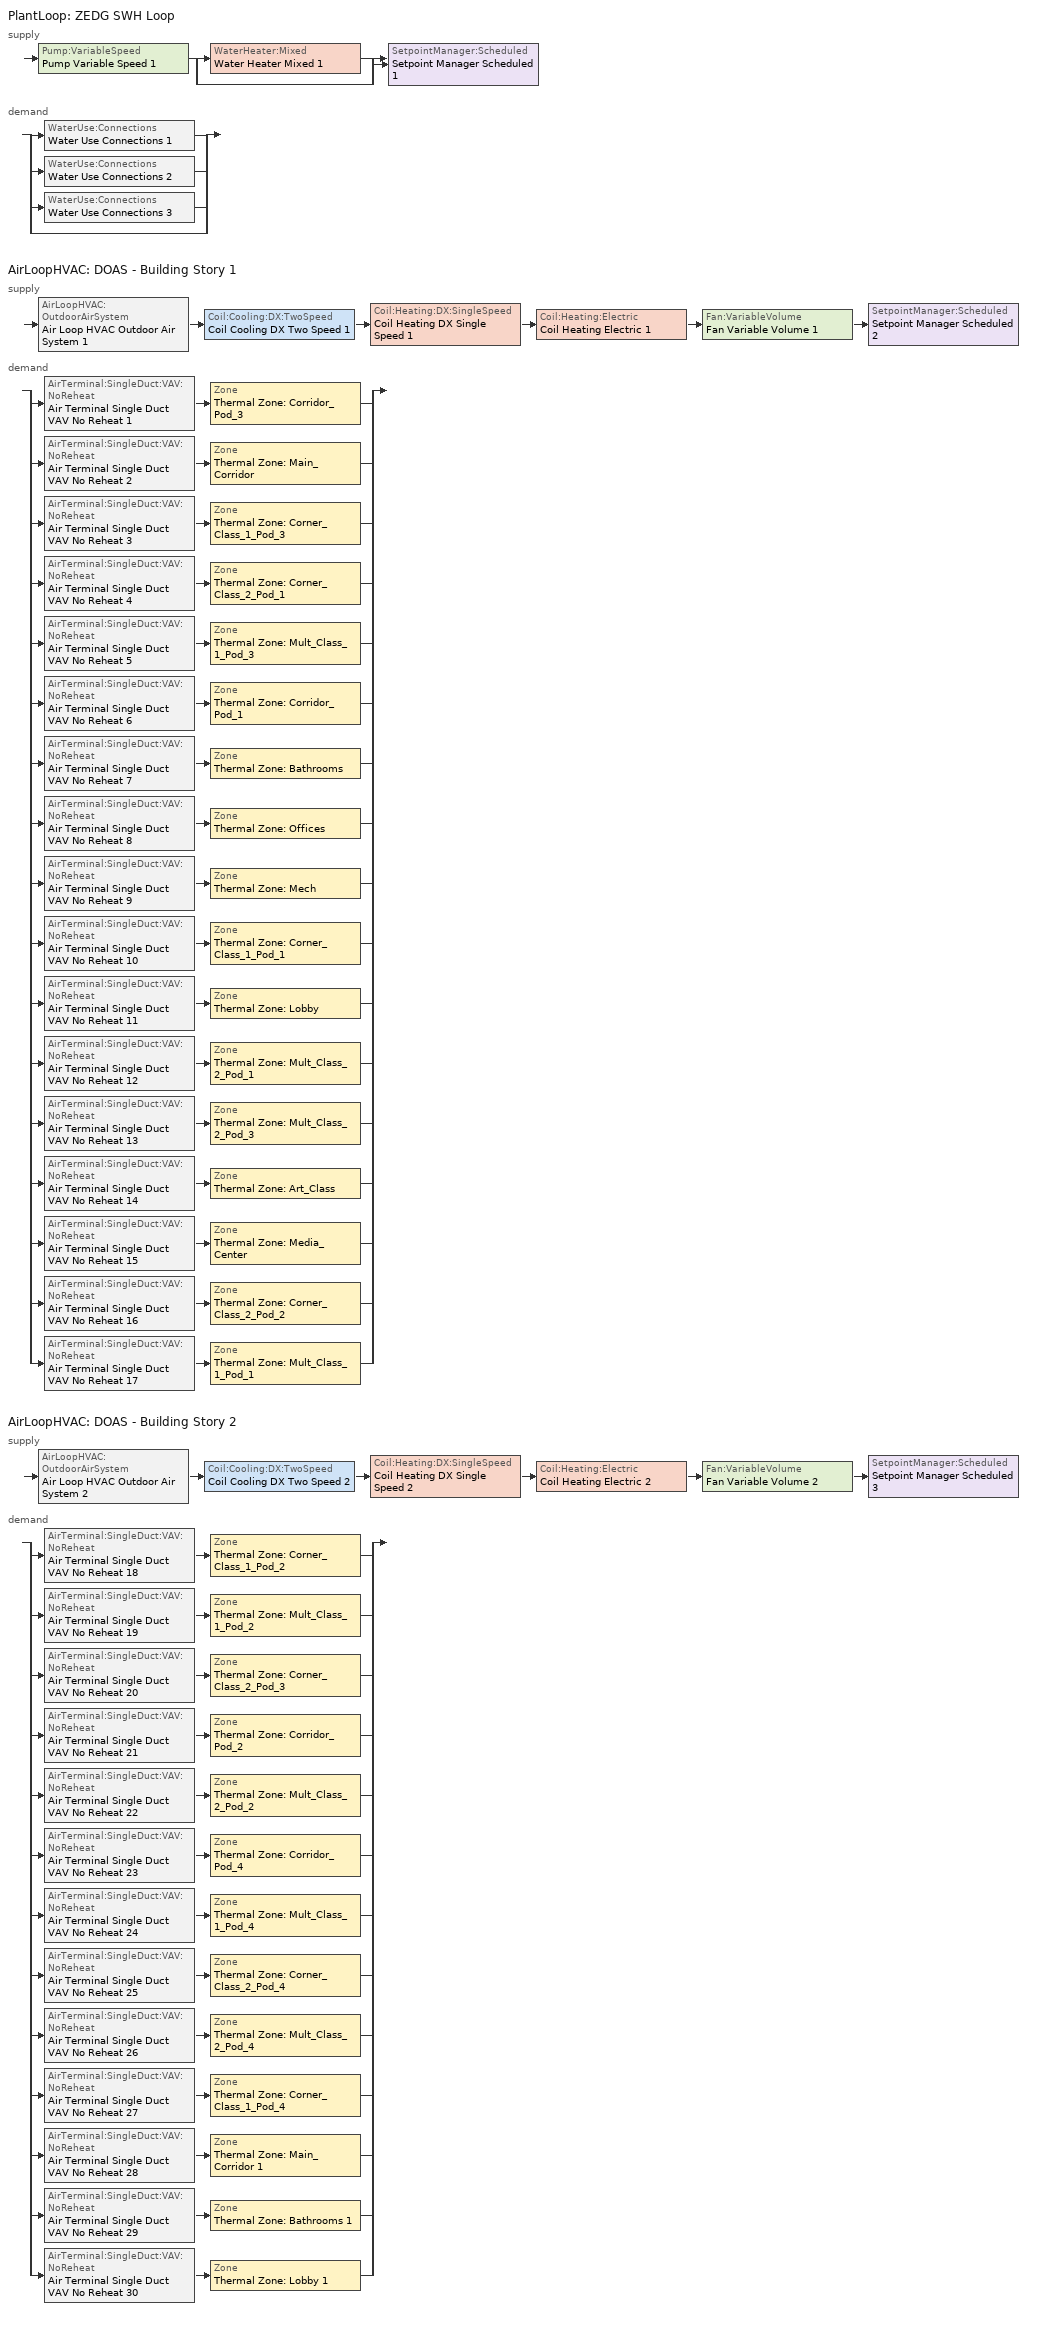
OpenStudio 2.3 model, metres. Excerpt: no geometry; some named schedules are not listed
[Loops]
PlantLoop 'ZEDG SWH Loop'
 supply: Pump:VariableSpeed 'Pump Variable Speed 1' > split
  | WaterHeater:Mixed 'Water Heater Mixed 1'
  | bypass
  join > SetpointManager:Scheduled 'Setpoint Manager Scheduled 1'
 demand: split
  | WaterUse:Connections 'Water Use Connections 1'
  | WaterUse:Connections 'Water Use Connections 2'
  | WaterUse:Connections 'Water Use Connections 3'
  | bypass
AirLoopHVAC 'DOAS - Building Story 1'
 supply: AirLoopHVAC:OutdoorAirSystem 'Air Loop HVAC Outdoor Air System 1' > Coil:Cooling:DX:TwoSpeed 'Coil Cooling DX Two Speed 1' > Coil:Heating:DX:SingleSpeed 'Coil Heating DX Single Speed 1' > Coil:Heating:Electric 'Coil Heating Electric 1' > Fan:VariableVolume 'Fan Variable Volume 1' > SetpointManager:Scheduled 'Setpoint Manager Scheduled 2'
 demand: split
  | AirTerminal:SingleDuct:VAV:NoReheat 'Air Terminal Single Duct VAV No Reheat 1' > Zone 'Thermal Zone: Corridor_Pod_3'
  | AirTerminal:SingleDuct:VAV:NoReheat 'Air Terminal Single Duct VAV No Reheat 2' > Zone 'Thermal Zone: Main_Corridor'
  | AirTerminal:SingleDuct:VAV:NoReheat 'Air Terminal Single Duct VAV No Reheat 3' > Zone 'Thermal Zone: Corner_Class_1_Pod_3'
  | AirTerminal:SingleDuct:VAV:NoReheat 'Air Terminal Single Duct VAV No Reheat 4' > Zone 'Thermal Zone: Corner_Class_2_Pod_1'
  | AirTerminal:SingleDuct:VAV:NoReheat 'Air Terminal Single Duct VAV No Reheat 5' > Zone 'Thermal Zone: Mult_Class_1_Pod_3'
  | AirTerminal:SingleDuct:VAV:NoReheat 'Air Terminal Single Duct VAV No Reheat 6' > Zone 'Thermal Zone: Corridor_Pod_1'
  | AirTerminal:SingleDuct:VAV:NoReheat 'Air Terminal Single Duct VAV No Reheat 7' > Zone 'Thermal Zone: Bathrooms'
  | AirTerminal:SingleDuct:VAV:NoReheat 'Air Terminal Single Duct VAV No Reheat 8' > Zone 'Thermal Zone: Offices'
  | AirTerminal:SingleDuct:VAV:NoReheat 'Air Terminal Single Duct VAV No Reheat 9' > Zone 'Thermal Zone: Mech'
  | AirTerminal:SingleDuct:VAV:NoReheat 'Air Terminal Single Duct VAV No Reheat 10' > Zone 'Thermal Zone: Corner_Class_1_Pod_1'
  | AirTerminal:SingleDuct:VAV:NoReheat 'Air Terminal Single Duct VAV No Reheat 11' > Zone 'Thermal Zone: Lobby'
  | AirTerminal:SingleDuct:VAV:NoReheat 'Air Terminal Single Duct VAV No Reheat 12' > Zone 'Thermal Zone: Mult_Class_2_Pod_1'
  | AirTerminal:SingleDuct:VAV:NoReheat 'Air Terminal Single Duct VAV No Reheat 13' > Zone 'Thermal Zone: Mult_Class_2_Pod_3'
  | AirTerminal:SingleDuct:VAV:NoReheat 'Air Terminal Single Duct VAV No Reheat 14' > Zone 'Thermal Zone: Art_Class'
  | AirTerminal:SingleDuct:VAV:NoReheat 'Air Terminal Single Duct VAV No Reheat 15' > Zone 'Thermal Zone: Media_Center'
  | AirTerminal:SingleDuct:VAV:NoReheat 'Air Terminal Single Duct VAV No Reheat 16' > Zone 'Thermal Zone: Corner_Class_2_Pod_2'
  | AirTerminal:SingleDuct:VAV:NoReheat 'Air Terminal Single Duct VAV No Reheat 17' > Zone 'Thermal Zone: Mult_Class_1_Pod_1'
AirLoopHVAC 'DOAS - Building Story 2'
 supply: AirLoopHVAC:OutdoorAirSystem 'Air Loop HVAC Outdoor Air System 2' > Coil:Cooling:DX:TwoSpeed 'Coil Cooling DX Two Speed 2' > Coil:Heating:DX:SingleSpeed 'Coil Heating DX Single Speed 2' > Coil:Heating:Electric 'Coil Heating Electric 2' > Fan:VariableVolume 'Fan Variable Volume 2' > SetpointManager:Scheduled 'Setpoint Manager Scheduled 3'
 demand: split
  | AirTerminal:SingleDuct:VAV:NoReheat 'Air Terminal Single Duct VAV No Reheat 18' > Zone 'Thermal Zone: Corner_Class_1_Pod_2'
  | AirTerminal:SingleDuct:VAV:NoReheat 'Air Terminal Single Duct VAV No Reheat 19' > Zone 'Thermal Zone: Mult_Class_1_Pod_2'
  | AirTerminal:SingleDuct:VAV:NoReheat 'Air Terminal Single Duct VAV No Reheat 20' > Zone 'Thermal Zone: Corner_Class_2_Pod_3'
  | AirTerminal:SingleDuct:VAV:NoReheat 'Air Terminal Single Duct VAV No Reheat 21' > Zone 'Thermal Zone: Corridor_Pod_2'
  | AirTerminal:SingleDuct:VAV:NoReheat 'Air Terminal Single Duct VAV No Reheat 22' > Zone 'Thermal Zone: Mult_Class_2_Pod_2'
  | AirTerminal:SingleDuct:VAV:NoReheat 'Air Terminal Single Duct VAV No Reheat 23' > Zone 'Thermal Zone: Corridor_Pod_4'
  | AirTerminal:SingleDuct:VAV:NoReheat 'Air Terminal Single Duct VAV No Reheat 24' > Zone 'Thermal Zone: Mult_Class_1_Pod_4'
  | AirTerminal:SingleDuct:VAV:NoReheat 'Air Terminal Single Duct VAV No Reheat 25' > Zone 'Thermal Zone: Corner_Class_2_Pod_4'
  | AirTerminal:SingleDuct:VAV:NoReheat 'Air Terminal Single Duct VAV No Reheat 26' > Zone 'Thermal Zone: Mult_Class_2_Pod_4'
  | AirTerminal:SingleDuct:VAV:NoReheat 'Air Terminal Single Duct VAV No Reheat 27' > Zone 'Thermal Zone: Corner_Class_1_Pod_4'
  | AirTerminal:SingleDuct:VAV:NoReheat 'Air Terminal Single Duct VAV No Reheat 28' > Zone 'Thermal Zone: Main_Corridor 1'
  | AirTerminal:SingleDuct:VAV:NoReheat 'Air Terminal Single Duct VAV No Reheat 29' > Zone 'Thermal Zone: Bathrooms 1'
  | AirTerminal:SingleDuct:VAV:NoReheat 'Air Terminal Single Duct VAV No Reheat 30' > Zone 'Thermal Zone: Lobby 1'
[Sizing:Zone] Zone Cooling Design Supply Air Temperature Input Method=SupplyAirTemperature; Zone Cooling Design Supply Air Temperature {C}=14; Zone Cooling Design Supply Air Temperature Difference {deltaC}=11.11; Zone Heating Design Supply Air Temperature Input Method=SupplyAirTemperature; Zone Heating Design Supply Air Temperature {C}=40; Zone Heating Design Supply Air Temperature Difference {deltaC}=11.11; Zone Cooling Design Supply Air Humidity Ratio {kg-H2O/kg-air}=0.0085; Zone Heating Design Supply Air Humidity Ratio {kg-H2O/kg-air}=0.008; Cooling Design Air Flow Method=DesignDay; Heating Design Air Flow Method=DesignDay; Account for Dedicated Outdoor Air System=No; Dedicated Outdoor Air System Control Strategy=NeutralSupplyAir; Dedicated Outdoor Air Low Setpoint Temperature for Design {C}=Autosize; Dedicated Outdoor Air High Setpoint Temperature for Design {C}=Autosize
Thermal Zone: Gym; Thermal Zone: Mult_Class_2_Pod_4; Thermal Zone: Bathrooms 1; Thermal Zone: Corridor_Pod_1; Thermal Zone: Corner_Class_2_Pod_2; Thermal Zone: Lobby; Thermal Zone: Mech; Thermal Zone: Corridor_Pod_2; Thermal Zone: Mult_Class_2_Pod_3; Thermal Zone: Offices; Thermal Zone: Corner_Class_1_Pod_4; Thermal Zone: Corner_Class_2_Pod_4; Thermal Zone: Corner_Class_1_Pod_3; Thermal Zone: Mult_Class_1_Pod_4; Thermal Zone: Mult_Class_1_Pod_2; Thermal Zone: Lobby 1; Thermal Zone: Art_Class; Thermal Zone: Corner_Class_2_Pod_3; Thermal Zone: Corridor_Pod_4; Thermal Zone: Main_Corridor 1; Thermal Zone: Kitchen; Thermal Zone: Corner_Class_1_Pod_1; Thermal Zone: Main_Corridor; Thermal Zone: Corner_Class_2_Pod_1; Thermal Zone: Media_Center; Thermal Zone: Bathrooms; Thermal Zone: Corridor_Pod_3; Thermal Zone: Mult_Class_1_Pod_3; Thermal Zone: Mult_Class_1_Pod_1; Thermal Zone: Mult_Class_2_Pod_1; Thermal Zone: Corner_Class_1_Pod_2; Thermal Zone: Cafeteria; Thermal Zone: Mult_Class_2_Pod_2
[Zone equipment]
Thermal Zone: Gym: VRF Terminal Unit 33
Thermal Zone: Mult_Class_2_Pod_4: Air Terminal Single Duct VAV No Reheat 26, VRF Terminal Unit 26
Thermal Zone: Bathrooms 1: Air Terminal Single Duct VAV No Reheat 29, VRF Terminal Unit 29
Thermal Zone: Corridor_Pod_1: Air Terminal Single Duct VAV No Reheat 6, VRF Terminal Unit 6
Thermal Zone: Corner_Class_2_Pod_2: Air Terminal Single Duct VAV No Reheat 16, VRF Terminal Unit 16
Thermal Zone: Lobby: Air Terminal Single Duct VAV No Reheat 11, VRF Terminal Unit 11
Thermal Zone: Mech: Air Terminal Single Duct VAV No Reheat 9, VRF Terminal Unit 9
Thermal Zone: Corridor_Pod_2: Air Terminal Single Duct VAV No Reheat 21, VRF Terminal Unit 21
Thermal Zone: Mult_Class_2_Pod_3: Air Terminal Single Duct VAV No Reheat 13, VRF Terminal Unit 13
Thermal Zone: Offices: Air Terminal Single Duct VAV No Reheat 8, VRF Terminal Unit 8
Thermal Zone: Corner_Class_1_Pod_4: Air Terminal Single Duct VAV No Reheat 27, VRF Terminal Unit 27
Thermal Zone: Corner_Class_2_Pod_4: Air Terminal Single Duct VAV No Reheat 25, VRF Terminal Unit 25
Thermal Zone: Corner_Class_1_Pod_3: Air Terminal Single Duct VAV No Reheat 3, VRF Terminal Unit 3
Thermal Zone: Mult_Class_1_Pod_4: Air Terminal Single Duct VAV No Reheat 24, VRF Terminal Unit 24
Thermal Zone: Mult_Class_1_Pod_2: Air Terminal Single Duct VAV No Reheat 19, VRF Terminal Unit 19
Thermal Zone: Lobby 1: Air Terminal Single Duct VAV No Reheat 30, VRF Terminal Unit 30
Thermal Zone: Art_Class: Air Terminal Single Duct VAV No Reheat 14, VRF Terminal Unit 14
Thermal Zone: Corner_Class_2_Pod_3: Air Terminal Single Duct VAV No Reheat 20, VRF Terminal Unit 20
Thermal Zone: Corridor_Pod_4: Air Terminal Single Duct VAV No Reheat 23, VRF Terminal Unit 23
Thermal Zone: Main_Corridor 1: Air Terminal Single Duct VAV No Reheat 28, VRF Terminal Unit 28
Thermal Zone: Kitchen: Fan Zone Exhaust 1, VRF Terminal Unit 31
Thermal Zone: Corner_Class_1_Pod_1: Air Terminal Single Duct VAV No Reheat 10, VRF Terminal Unit 10
Thermal Zone: Main_Corridor: Air Terminal Single Duct VAV No Reheat 2, VRF Terminal Unit 2
Thermal Zone: Corner_Class_2_Pod_1: Air Terminal Single Duct VAV No Reheat 4, VRF Terminal Unit 4
Thermal Zone: Media_Center: Air Terminal Single Duct VAV No Reheat 15, VRF Terminal Unit 15
Thermal Zone: Bathrooms: Air Terminal Single Duct VAV No Reheat 7, VRF Terminal Unit 7
Thermal Zone: Corridor_Pod_3: Air Terminal Single Duct VAV No Reheat 1, VRF Terminal Unit 1
Thermal Zone: Mult_Class_1_Pod_3: Air Terminal Single Duct VAV No Reheat 5, VRF Terminal Unit 5
Thermal Zone: Mult_Class_1_Pod_1: Air Terminal Single Duct VAV No Reheat 17, VRF Terminal Unit 17
Thermal Zone: Mult_Class_2_Pod_1: Air Terminal Single Duct VAV No Reheat 12, VRF Terminal Unit 12
Thermal Zone: Corner_Class_1_Pod_2: Air Terminal Single Duct VAV No Reheat 18, VRF Terminal Unit 18
Thermal Zone: Cafeteria: VRF Terminal Unit 32
Thermal Zone: Mult_Class_2_Pod_2: Air Terminal Single Duct VAV No Reheat 22, VRF Terminal Unit 22
[PlantLoop]
ZEDG SWH Loop: Glycol Concentration=0; Maximum Loop Temperature {C}=60; Minimum Loop Temperature {C}=10; Plant Loop Volume {m3}=Autocalculate; Load Distribution Scheme=Optimal
[Sizing:Plant]
ZEDG SWH Loop: Loop Type=Heating; Design Loop Exit Temperature {C}=60; Loop Design Temperature Difference {deltaC}=5; Sizing Option=NonCoincident; Zone Timesteps in Averaging Window=1; Coincident Sizing Factor Mode=None
[Pump:VariableSpeed]
Pump Variable Speed 1: Rated Pump Head {Pa}=1; Motor Efficiency=1; Coefficient 1 of the Part Load Performance Curve=0; Coefficient 2 of the Part Load Performance Curve=1; Coefficient 3 of the Part Load Performance Curve=0; Coefficient 4 of the Part Load Performance Curve=0; Pump Control Type=Intermittent
[WaterHeater:Mixed]
Water Heater Mixed 1: Tank Volume {m3}=1; Setpoint Temperature Schedule=ZEDG Water-Heater-Temp-Schedule; Deadband Temperature Difference {deltaC}=2; Maximum Temperature Limit {C}=82.22; Heater Control Type=Cycle; Heater Maximum Capacity {W}=845000; Heater Fuel Type=NaturalGas; Heater Thermal Efficiency=0.9; Off Cycle Parasitic Fuel Consumption Rate {W}=20; Off Cycle Parasitic Fuel Type=NaturalGas; Off Cycle Parasitic Heat Fraction to Tank=0.9; On Cycle Parasitic Fuel Type=NaturalGas; Ambient Temperature Indicator=Schedule; Ambient Temperature Schedule=ZEDG Water-Heater-Ambient-Temp-Schedule; Off Cycle Loss Coefficient to Ambient Temperature {W/K}=6; On Cycle Loss Coefficient to Ambient Temperature {W/K}=6; Use Side Effectiveness=1; Source Side Effectiveness=1; Use Side Design Flow Rate {m3/s}=autosize; Source Side Design Flow Rate {m3/s}=autosize; Indirect Water Heating Recovery Time {hr}=1.5
[SetpointManager:Scheduled] Control Variable=Temperature
Name | Schedule
Setpoint Manager Scheduled 1 | ZEDG SWH-Loop-Temp-Schedule
Setpoint Manager Scheduled 2; Setpoint Manager Scheduled 3 | DOAS Temperature Setpoint Schedule
[WaterUse:Equipment:Definition] Target Temperature Schedule=ZEDG SWH-Target-Temperature-Schedule; Sensible Fraction Schedule=ZEDG SWH-Sensible-Fraction-Schedule; Latent Fraction Schedule=ZEDG SWH-Latent-Fraction-Schedule
Name | Peak Flow Rate {m3/s}
ZEDG Kitchen Water Use | 0.00010515
ZEDG Restroom Water Use | 2.97222e-05
[WaterUse:Equipment] Flow Rate Fraction Schedule=ZEDG SWH-Flow-Fraction-Schedule
Name | Water Use Equipment Definition | Space
Water Use Equipment 1 | ZEDG Kitchen Water Use | Kitchen 1
Water Use Equipment 2 | ZEDG Restroom Water Use | Bathrooms 2
Water Use Equipment 3 | ZEDG Restroom Water Use | Bathrooms 1
[WaterUse:Connections] Hot Water Supply Temperature Schedule=ZEDG SWH-Hot-Supply-Temperature-Schedule
Name | Water Use Equipment Name 1
Water Use Connections 1 | Water Use Equipment 1
Water Use Connections 2 | Water Use Equipment 2
Water Use Connections 3 | Water Use Equipment 3
[Fan:ZoneExhaust]
Fan Zone Exhaust 1: Availability Schedule=ZEDG K-12 Kitchen Exhaust Schedule; Fan Efficiency=0.6; Pressure Rise {Pa}=125; Maximum Flow Rate {m3/s}=1.65165; Flow Fraction Schedule=ZEDG K-12 Kitchen Flow Fraction Schedule; System Availability Manager Coupling Mode=Decoupled
[ElectricLoadCenter:Inverter:Simple]
Electric Load Center Inverter Simple 1: Inverter Efficiency=0.98
[ElectricLoadCenter:Distribution]
Electric Load Center Distribution 1: Inverter=Electric Load Center Inverter Simple 1
[PhotovoltaicPerformance:Simple] Fraction of Surface Area with Active Solar Cells=0.75; Conversion Efficiency Input Mode=Fixed; Value for Cell Efficiency if Fixed=0.18
Photovoltaic Performance Simple 1; Photovoltaic Performance Simple 2; Photovoltaic Performance Simple 3; Photovoltaic Performance Simple 4; Photovoltaic Performance Simple 5; Photovoltaic Performance Simple 6; Photovoltaic Performance Simple 7; Photovoltaic Performance Simple 8; Photovoltaic Performance Simple 9; Photovoltaic Performance Simple 10; Photovoltaic Performance Simple 11; Photovoltaic Performance Simple 12; Photovoltaic Performance Simple 13; Photovoltaic Performance Simple 14; Photovoltaic Performance Simple 15; Photovoltaic Performance Simple 16; Photovoltaic Performance Simple 17; Photovoltaic Performance Simple 18; Photovoltaic Performance Simple 19; Photovoltaic Performance Simple 20; Photovoltaic Performance Simple 21
[Generator:Photovoltaic]
Name | Surface | Module Performance
Generator Photovoltaic 1 | PV - Lobby 1 - RoofCeiling:a | Photovoltaic Performance Simple 1
Generator Photovoltaic 2 | PV - Bathrooms 1 - RoofCeiling:a | Photovoltaic Performance Simple 2
Generator Photovoltaic 3 | PV - Main_Corridor 1 - RoofCeiling:a | Photovoltaic Performance Simple 3
Generator Photovoltaic 4 | PV - Corner_Class_1_Pod_4 - RoofCeiling:a | Photovoltaic Performance Simple 4
Generator Photovoltaic 5 | PV - Mult_Class_2_Pod_4 - RoofCeiling:a | Photovoltaic Performance Simple 5
Generator Photovoltaic 6 | PV - Corner_Class_2_Pod_4 - RoofCeiling:a | Photovoltaic Performance Simple 6
Generator Photovoltaic 7 | PV - Mult_Class_1_Pod_4 - RoofCeiling:a | Photovoltaic Performance Simple 7
Generator Photovoltaic 8 | PV - Mult_Class_2_Pod_2 - RoofCeiling:a | Photovoltaic Performance Simple 8
Generator Photovoltaic 9 | PV - Mult_Class_1_Pod_2 - RoofCeiling:a | Photovoltaic Performance Simple 9
Generator Photovoltaic 10 | PV - Cafeteria - RoofCeiling:a | Photovoltaic Performance Simple 10
Generator Photovoltaic 11 | PV - Corridor_Pod_4 - RoofCeiling:a | Photovoltaic Performance Simple 11
Generator Photovoltaic 12 | PV - Gym - RoofCeiling:a | Photovoltaic Performance Simple 12
Generator Photovoltaic 13 | PV - Corner_Class_2_Pod_3 - RoofCeiling:a | Photovoltaic Performance Simple 13
Generator Photovoltaic 14 | PV - Lobby - RoofCeiling:a | Photovoltaic Performance Simple 14
Generator Photovoltaic 15 | PV - Corridor_Pod_2 - RoofCeiling:a | Photovoltaic Performance Simple 15
Generator Photovoltaic 16 | PV - Mech - RoofCeiling:a | Photovoltaic Performance Simple 16
Generator Photovoltaic 17 | PV - Bathrooms - RoofCeiling:a | Photovoltaic Performance Simple 17
Generator Photovoltaic 18 | PV - Corner_Class_1_Pod_2 - RoofCeiling:a | Photovoltaic Performance Simple 18
Generator Photovoltaic 19 | PV - Offices - RoofCeiling:a | Photovoltaic Performance Simple 19
Generator Photovoltaic 20 | PV - Media_Center - RoofCeiling:a | Photovoltaic Performance Simple 20
Generator Photovoltaic 21 | PV - Kitchen - RoofCeiling:a | Photovoltaic Performance Simple 21
[AirLoopHVAC] Availability Schedule=New K-12 Ventilation Schedule; Design Supply Air Flow Rate {m3/s}=AutoSize
DOAS - Building Story 1; DOAS - Building Story 2
[Sizing:System] Type of Load to Size On=VentilationRequirement; Design Outdoor Air Flow Rate {m3/s}=Autosize; Minimum System Air Flow Ratio=0.3; Preheat Design Temperature {C}=7; Preheat Design Humidity Ratio {kg-H2O/kg-Air}=0.008; Precool Design Temperature {C}=12.8; Precool Design Humidity Ratio {kg-H2O/kg-Air}=0.008; Central Cooling Design Supply Air Temperature {C}=12.8; Central Heating Design Supply Air Temperature {C}=40; Sizing Option=NonCoincident; 100% Outdoor Air in Cooling=Yes; 100% Outdoor Air in Heating=Yes; Central Cooling Design Supply Air Humidity Ratio {kg-H2O/kg-Air}=0.0085; Central Heating Design Supply Air Humidity Ratio {kg-H2O/kg-Air}=0.008; Cooling Design Air Flow Method=DesignDay; Cooling Design Air Flow Rate {m3/s}=0; Heating Design Air Flow Method=DesignDay; Heating Design Air Flow Rate {m3/s}=0; System Outdoor Air Method=VentilationRateProcedure; Zone Maximum Outdoor Air Fraction=1; Cooling Supply Air Flow Rate Per Floor Area {m3/s-m2}=0.00996765; Cooling Fraction of Autosized Cooling Supply Air Flow Rate=1; Cooling Supply Air Flow Rate Per Unit Cooling Capacity {m3/s-W}=3.94755e-05; Heating Supply Air Flow Rate Per Floor Area {m3/s-m2}=0.00996765; Heating Fraction of Autosized Heating Supply Air Flow Rate=1; Heating Fraction of Autosized Cooling Supply Air Flow Rate=1; Heating Supply Air Flow Rate Per Unit Heating Capacity {m3/s-W}=3.15882e-05; Cooling Design Capacity Method=CoolingDesignCapacity; Cooling Design Capacity {W}=autosize; Cooling Design Capacity Per Floor Area {W/m2}=234.7; Fraction of Autosized Cooling Design Capacity=1; Heating Design Capacity Method=HeatingDesignCapacity; Heating Design Capacity {W}=autosize; Heating Design Capacity Per Floor Area {W/m2}=157; Fraction of Autosized Heating Design Capacity=1; Central Cooling Capacity Control Method=OnOff
DOAS - Building Story 1; DOAS - Building Story 2
[Fan:VariableVolume] Availability Schedule=Always On Discrete; Fan Efficiency=0.6; Pressure Rise {Pa}=1120; Maximum Flow Rate {m3/s}=Autosize; Fan Power Minimum Flow Rate Input Method=FixedFlowRate; Fan Power Minimum Flow Fraction=0.6; Fan Power Minimum Air Flow Rate {m3/s}=0; Motor Efficiency=0.85; Motor In Airstream Fraction=1; Fan Power Coefficient 1=0.0407599; Fan Power Coefficient 2=0.088045; Fan Power Coefficient 3=-0.0729261; Fan Power Coefficient 4=0.94374; Fan Power Coefficient 5=0
Fan Variable Volume 1; Fan Variable Volume 2
[Coil:Heating:Electric] Availability Schedule=Always On Discrete
Coil Heating Electric 1; Coil Heating Electric 2
[Coil:Heating:DX:SingleSpeed] Availability Schedule=Always On Discrete; Rated Total Heating Capacity {W}=Autosize; Rated COP {W/W}=5; Rated Air Flow Rate {m3/s}=Autosize; Rated Supply Fan Power Per Volume Flow Rate {W/(m3/s)}=773.3; Defrost Strategy=Resistive; Defrost Control=Timed; Defrost Time Period Fraction=0.166667; Resistive Defrost Heater Capacity {W}=2000
Name | Total Heating Capacity Function of Temperature Curve | Total Heating Capacity Function of Flow Fraction Curve | Energy Input Ratio Function of Temperature Curve | Energy Input Ratio Function of Flow Fraction Curve | Part Load Fraction Correlation Curve
Coil Heating DX Single Speed 1 | Curve Cubic 1 | Curve Cubic 2 | Curve Cubic 3 | Curve Quadratic 1 | Curve Quadratic 2
Coil Heating DX Single Speed 2 | Curve Cubic 4 | Curve Cubic 5 | Curve Cubic 6 | Curve Quadratic 6 | Curve Quadratic 7
[Coil:Cooling:DX:TwoSpeed] Availability Schedule=Always On Discrete; Rated High Speed Total Cooling Capacity {W}=Autosize; Rated High Speed Sensible Heat Ratio=Autosize; Rated High Speed COP {W/W}=2.93083; Rated High Speed Air Flow Rate {m3/s}=Autosize; Rated Low Speed Total Cooling Capacity {W}=Autosize; Rated Low Speed Sensible Heat Ratio=Autosize; Rated Low Speed COP {W/W}=2.93083; Condenser Type=AirCooled; High Speed Evaporative Condenser Effectiveness=0; High Speed Evaporative Condenser Air Flow Rate {m3/s}=Autosize; High Speed Evaporative Condenser Pump Rated Power Consumption {W}=Autosize; Low Speed Evaporative Condenser Effectiveness=0; Low Speed Evaporative Condenser Air Flow Rate {m3/s}=Autosize; Low Speed Evaporative Condenser Pump Rated Power Consumption {W}=Autosize; Basin Heater Capacity {W/K}=0; Basin Heater Setpoint Temperature {C}=10
Name | Total Cooling Capacity Function of Temperature Curve | Total Cooling Capacity Function of Flow Fraction Curve | Energy Input Ratio Function of Temperature Curve | Energy Input Ratio Function of Flow Fraction Curve | Part Load Fraction Correlation Curve | Low Speed Total Cooling Capacity Function of Temperature Curve | Low Speed Energy Input Ratio Function of Temperature Curve
Coil Cooling DX Two Speed 1 | Curve Biquadratic 1 | Curve Quadratic 3 | Curve Biquadratic 2 | Curve Quadratic 4 | Curve Quadratic 5 | Curve Biquadratic 1 | Curve Biquadratic 2
Coil Cooling DX Two Speed 2 | Curve Biquadratic 3 | Curve Quadratic 8 | Curve Biquadratic 4 | Curve Quadratic 9 | Curve Quadratic 10 | Curve Biquadratic 3 | Curve Biquadratic 4
[Controller:OutdoorAir] Minimum Outdoor Air Flow Rate {m3/s}=autosize; Maximum Outdoor Air Flow Rate {m3/s}=autosize; Economizer Control Type=NoEconomizer; Economizer Control Action Type=ModulateFlow; Economizer Maximum Limit Dry-Bulb Temperature {C}=28; Economizer Maximum Limit Enthalpy {J/kg}=64000; Economizer Minimum Limit Dry-Bulb Temperature {C}=-100; Lockout Type=NoLockout; Minimum Limit Type=FixedMinimum; Minimum Fraction of Outdoor Air Schedule=Always On Discrete; Maximum Fraction of Outdoor Air Schedule=Always On Discrete; High Humidity Control=No; Heat Recovery Bypass Control Type=BypassWhenOAFlowGreaterThanMinimum
Name | Controller Mechanical Ventilation
Controller Outdoor Air 1 | Controller Mechanical Ventilation 1
Controller Outdoor Air 2 | Controller Mechanical Ventilation 2
[Controller:MechanicalVentilation] Availability Schedule=Always On Discrete; Demand Controlled Ventilation=Yes; System Outdoor Air Method=ZoneSum
Controller Mechanical Ventilation 1; Controller Mechanical Ventilation 2
[AirLoopHVAC:OutdoorAirSystem]
Name | Controller
Air Loop HVAC Outdoor Air System 1 | Controller Outdoor Air 1
Air Loop HVAC Outdoor Air System 2 | Controller Outdoor Air 2
[AirTerminal:SingleDuct:VAV:NoReheat] Availability Schedule=Always On Discrete; Maximum Air Flow Rate {m3/s}=autosize; Zone Minimum Air Flow Input Method=Constant; Constant Minimum Air Flow Fraction=0; Control For Outdoor Air=Yes
Air Terminal Single Duct VAV No Reheat 1; Air Terminal Single Duct VAV No Reheat 2; Air Terminal Single Duct VAV No Reheat 3; Air Terminal Single Duct VAV No Reheat 4; Air Terminal Single Duct VAV No Reheat 5; Air Terminal Single Duct VAV No Reheat 6; Air Terminal Single Duct VAV No Reheat 7; Air Terminal Single Duct VAV No Reheat 8; Air Terminal Single Duct VAV No Reheat 9; Air Terminal Single Duct VAV No Reheat 10; Air Terminal Single Duct VAV No Reheat 11; Air Terminal Single Duct VAV No Reheat 12; Air Terminal Single Duct VAV No Reheat 13; Air Terminal Single Duct VAV No Reheat 14; Air Terminal Single Duct VAV No Reheat 15; Air Terminal Single Duct VAV No Reheat 16; Air Terminal Single Duct VAV No Reheat 17; Air Terminal Single Duct VAV No Reheat 18; Air Terminal Single Duct VAV No Reheat 19; Air Terminal Single Duct VAV No Reheat 20; Air Terminal Single Duct VAV No Reheat 21; Air Terminal Single Duct VAV No Reheat 22; Air Terminal Single Duct VAV No Reheat 23; Air Terminal Single Duct VAV No Reheat 24; Air Terminal Single Duct VAV No Reheat 25; Air Terminal Single Duct VAV No Reheat 26; Air Terminal Single Duct VAV No Reheat 27; Air Terminal Single Duct VAV No Reheat 28; Air Terminal Single Duct VAV No Reheat 29; Air Terminal Single Duct VAV No Reheat 30
[ZoneHVAC:TerminalUnit:VariableRefrigerantFlow] Terminal Unit Availability schedule=Always On Discrete 2; Supply Air Flow Rate During Cooling Operation {m3/s}=autosize; Supply Air Flow Rate When No Cooling is Needed {m3/s}=autosize; Supply Air Flow Rate During Heating Operation {m3/s}=autosize; Supply Air Flow Rate When No Heating is Needed {m3/s}=autosize; Outdoor Air Flow Rate During Cooling Operation {m3/s}=0; Outdoor Air Flow Rate During Heating Operation {m3/s}=0; Outdoor Air Flow Rate When No Cooling or Heating is Needed {m3/s}=0; Supply Air Fan Operating Mode Schedule=Always Off Discrete; Zone Terminal Unit On Parasitic Electric Energy Use {W}=30; Zone Terminal Unit Off Parasitic Electric Energy Use {W}=20; Rated Total Heating Capacity Sizing Ratio {W/W}=1
Name | Supply Air Fan | Cooling Coil | Heating Coil
VRF Terminal Unit 1 | Zone HVAC Terminal Unit Variable Refrigerant Flow 1 Fan 1 | Zone HVAC Terminal Unit Variable Refrigerant Flow 1 Cooling Coil 1 | Zone HVAC Terminal Unit Variable Refrigerant Flow 1 Heating Coil 1
VRF Terminal Unit 2 | Zone HVAC Terminal Unit Variable Refrigerant Flow 1 Fan 2 | Zone HVAC Terminal Unit Variable Refrigerant Flow 1 Cooling Coil 2 | Zone HVAC Terminal Unit Variable Refrigerant Flow 1 Heating Coil 2
VRF Terminal Unit 3 | Zone HVAC Terminal Unit Variable Refrigerant Flow 1 Fan 3 | Zone HVAC Terminal Unit Variable Refrigerant Flow 1 Cooling Coil 3 | Zone HVAC Terminal Unit Variable Refrigerant Flow 1 Heating Coil 3
VRF Terminal Unit 4 | Zone HVAC Terminal Unit Variable Refrigerant Flow 1 Fan 4 | Zone HVAC Terminal Unit Variable Refrigerant Flow 1 Cooling Coil 4 | Zone HVAC Terminal Unit Variable Refrigerant Flow 1 Heating Coil 4
VRF Terminal Unit 5 | Zone HVAC Terminal Unit Variable Refrigerant Flow 1 Fan 5 | Zone HVAC Terminal Unit Variable Refrigerant Flow 1 Cooling Coil 5 | Zone HVAC Terminal Unit Variable Refrigerant Flow 1 Heating Coil 5
VRF Terminal Unit 6 | Zone HVAC Terminal Unit Variable Refrigerant Flow 1 Fan 6 | Zone HVAC Terminal Unit Variable Refrigerant Flow 1 Cooling Coil 6 | Zone HVAC Terminal Unit Variable Refrigerant Flow 1 Heating Coil 6
VRF Terminal Unit 7 | Zone HVAC Terminal Unit Variable Refrigerant Flow 1 Fan 7 | Zone HVAC Terminal Unit Variable Refrigerant Flow 1 Cooling Coil 7 | Zone HVAC Terminal Unit Variable Refrigerant Flow 1 Heating Coil 7
VRF Terminal Unit 8 | Zone HVAC Terminal Unit Variable Refrigerant Flow 1 Fan 8 | Zone HVAC Terminal Unit Variable Refrigerant Flow 1 Cooling Coil 8 | Zone HVAC Terminal Unit Variable Refrigerant Flow 1 Heating Coil 8
VRF Terminal Unit 9 | Zone HVAC Terminal Unit Variable Refrigerant Flow 1 Fan 9 | Zone HVAC Terminal Unit Variable Refrigerant Flow 1 Cooling Coil 9 | Zone HVAC Terminal Unit Variable Refrigerant Flow 1 Heating Coil 9
VRF Terminal Unit 10 | Zone HVAC Terminal Unit Variable Refrigerant Flow 1 Fan 10 | Zone HVAC Terminal Unit Variable Refrigerant Flow 1 Cooling Coil 10 | Zone HVAC Terminal Unit Variable Refrigerant Flow 1 Heating Coil 10
VRF Terminal Unit 11 | Zone HVAC Terminal Unit Variable Refrigerant Flow 1 Fan 11 | Zone HVAC Terminal Unit Variable Refrigerant Flow 1 Cooling Coil 11 | Zone HVAC Terminal Unit Variable Refrigerant Flow 1 Heating Coil 11
VRF Terminal Unit 12 | Zone HVAC Terminal Unit Variable Refrigerant Flow 1 Fan 12 | Zone HVAC Terminal Unit Variable Refrigerant Flow 1 Cooling Coil 12 | Zone HVAC Terminal Unit Variable Refrigerant Flow 1 Heating Coil 12
VRF Terminal Unit 13 | Zone HVAC Terminal Unit Variable Refrigerant Flow 1 Fan 13 | Zone HVAC Terminal Unit Variable Refrigerant Flow 1 Cooling Coil 13 | Zone HVAC Terminal Unit Variable Refrigerant Flow 1 Heating Coil 13
VRF Terminal Unit 14 | Zone HVAC Terminal Unit Variable Refrigerant Flow 1 Fan 14 | Zone HVAC Terminal Unit Variable Refrigerant Flow 1 Cooling Coil 14 | Zone HVAC Terminal Unit Variable Refrigerant Flow 1 Heating Coil 14
VRF Terminal Unit 15 | Zone HVAC Terminal Unit Variable Refrigerant Flow 1 Fan 15 | Zone HVAC Terminal Unit Variable Refrigerant Flow 1 Cooling Coil 15 | Zone HVAC Terminal Unit Variable Refrigerant Flow 1 Heating Coil 15
VRF Terminal Unit 16 | Zone HVAC Terminal Unit Variable Refrigerant Flow 1 Fan 16 | Zone HVAC Terminal Unit Variable Refrigerant Flow 1 Cooling Coil 16 | Zone HVAC Terminal Unit Variable Refrigerant Flow 1 Heating Coil 16
VRF Terminal Unit 17 | Zone HVAC Terminal Unit Variable Refrigerant Flow 1 Fan 17 | Zone HVAC Terminal Unit Variable Refrigerant Flow 1 Cooling Coil 17 | Zone HVAC Terminal Unit Variable Refrigerant Flow 1 Heating Coil 17
VRF Terminal Unit 18 | Zone HVAC Terminal Unit Variable Refrigerant Flow 1 Fan 18 | Zone HVAC Terminal Unit Variable Refrigerant Flow 1 Cooling Coil 18 | Zone HVAC Terminal Unit Variable Refrigerant Flow 1 Heating Coil 18
VRF Terminal Unit 19 | Zone HVAC Terminal Unit Variable Refrigerant Flow 1 Fan 19 | Zone HVAC Terminal Unit Variable Refrigerant Flow 1 Cooling Coil 19 | Zone HVAC Terminal Unit Variable Refrigerant Flow 1 Heating Coil 19
VRF Terminal Unit 20 | Zone HVAC Terminal Unit Variable Refrigerant Flow 1 Fan 20 | Zone HVAC Terminal Unit Variable Refrigerant Flow 1 Cooling Coil 20 | Zone HVAC Terminal Unit Variable Refrigerant Flow 1 Heating Coil 20
VRF Terminal Unit 21 | Zone HVAC Terminal Unit Variable Refrigerant Flow 1 Fan 21 | Zone HVAC Terminal Unit Variable Refrigerant Flow 1 Cooling Coil 21 | Zone HVAC Terminal Unit Variable Refrigerant Flow 1 Heating Coil 21
VRF Terminal Unit 22 | Zone HVAC Terminal Unit Variable Refrigerant Flow 1 Fan 22 | Zone HVAC Terminal Unit Variable Refrigerant Flow 1 Cooling Coil 22 | Zone HVAC Terminal Unit Variable Refrigerant Flow 1 Heating Coil 22
VRF Terminal Unit 23 | Zone HVAC Terminal Unit Variable Refrigerant Flow 1 Fan 23 | Zone HVAC Terminal Unit Variable Refrigerant Flow 1 Cooling Coil 23 | Zone HVAC Terminal Unit Variable Refrigerant Flow 1 Heating Coil 23
VRF Terminal Unit 24 | Zone HVAC Terminal Unit Variable Refrigerant Flow 1 Fan 24 | Zone HVAC Terminal Unit Variable Refrigerant Flow 1 Cooling Coil 24 | Zone HVAC Terminal Unit Variable Refrigerant Flow 1 Heating Coil 24
VRF Terminal Unit 25 | Zone HVAC Terminal Unit Variable Refrigerant Flow 1 Fan 25 | Zone HVAC Terminal Unit Variable Refrigerant Flow 1 Cooling Coil 25 | Zone HVAC Terminal Unit Variable Refrigerant Flow 1 Heating Coil 25
VRF Terminal Unit 26 | Zone HVAC Terminal Unit Variable Refrigerant Flow 1 Fan 26 | Zone HVAC Terminal Unit Variable Refrigerant Flow 1 Cooling Coil 26 | Zone HVAC Terminal Unit Variable Refrigerant Flow 1 Heating Coil 26
VRF Terminal Unit 27 | Zone HVAC Terminal Unit Variable Refrigerant Flow 1 Fan 27 | Zone HVAC Terminal Unit Variable Refrigerant Flow 1 Cooling Coil 27 | Zone HVAC Terminal Unit Variable Refrigerant Flow 1 Heating Coil 27
VRF Terminal Unit 28 | Zone HVAC Terminal Unit Variable Refrigerant Flow 1 Fan 28 | Zone HVAC Terminal Unit Variable Refrigerant Flow 1 Cooling Coil 28 | Zone HVAC Terminal Unit Variable Refrigerant Flow 1 Heating Coil 28
VRF Terminal Unit 29 | Zone HVAC Terminal Unit Variable Refrigerant Flow 1 Fan 29 | Zone HVAC Terminal Unit Variable Refrigerant Flow 1 Cooling Coil 29 | Zone HVAC Terminal Unit Variable Refrigerant Flow 1 Heating Coil 29
VRF Terminal Unit 30 | Zone HVAC Terminal Unit Variable Refrigerant Flow 1 Fan 30 | Zone HVAC Terminal Unit Variable Refrigerant Flow 1 Cooling Coil 30 | Zone HVAC Terminal Unit Variable Refrigerant Flow 1 Heating Coil 30
[Fan:OnOff] Availability Schedule=Always On Discrete 2; Fan Efficiency=0.6; Pressure Rise {Pa}=299; Maximum Flow Rate {m3/s}=autosize; Motor Efficiency=0.85; Motor In Airstream Fraction=1; Fan Power Ratio Function of Speed Ratio Curve=Fan On Off Power Curve; Fan Efficiency Ratio Function of Speed Ratio Curve=Fan On Off Efficiency Curve
Zone HVAC Terminal Unit Variable Refrigerant Flow 1 Fan 1; Zone HVAC Terminal Unit Variable Refrigerant Flow 1 Fan 2; Zone HVAC Terminal Unit Variable Refrigerant Flow 1 Fan 3; Zone HVAC Terminal Unit Variable Refrigerant Flow 1 Fan 4; Zone HVAC Terminal Unit Variable Refrigerant Flow 1 Fan 5; Zone HVAC Terminal Unit Variable Refrigerant Flow 1 Fan 6; Zone HVAC Terminal Unit Variable Refrigerant Flow 1 Fan 7; Zone HVAC Terminal Unit Variable Refrigerant Flow 1 Fan 8; Zone HVAC Terminal Unit Variable Refrigerant Flow 1 Fan 9; Zone HVAC Terminal Unit Variable Refrigerant Flow 1 Fan 10; Zone HVAC Terminal Unit Variable Refrigerant Flow 1 Fan 11; Zone HVAC Terminal Unit Variable Refrigerant Flow 1 Fan 12; Zone HVAC Terminal Unit Variable Refrigerant Flow 1 Fan 13; Zone HVAC Terminal Unit Variable Refrigerant Flow 1 Fan 14; Zone HVAC Terminal Unit Variable Refrigerant Flow 1 Fan 15; Zone HVAC Terminal Unit Variable Refrigerant Flow 1 Fan 16; Zone HVAC Terminal Unit Variable Refrigerant Flow 1 Fan 17; Zone HVAC Terminal Unit Variable Refrigerant Flow 1 Fan 18; Zone HVAC Terminal Unit Variable Refrigerant Flow 1 Fan 19; Zone HVAC Terminal Unit Variable Refrigerant Flow 1 Fan 20; Zone HVAC Terminal Unit Variable Refrigerant Flow 1 Fan 21; Zone HVAC Terminal Unit Variable Refrigerant Flow 1 Fan 22; Zone HVAC Terminal Unit Variable Refrigerant Flow 1 Fan 23; Zone HVAC Terminal Unit Variable Refrigerant Flow 1 Fan 24; Zone HVAC Terminal Unit Variable Refrigerant Flow 1 Fan 25; Zone HVAC Terminal Unit Variable Refrigerant Flow 1 Fan 26; Zone HVAC Terminal Unit Variable Refrigerant Flow 1 Fan 27; Zone HVAC Terminal Unit Variable Refrigerant Flow 1 Fan 28; Zone HVAC Terminal Unit Variable Refrigerant Flow 1 Fan 29; Zone HVAC Terminal Unit Variable Refrigerant Flow 1 Fan 30
[Coil:Cooling:DX:VariableRefrigerantFlow] Availability Schedule=Always On Discrete 2; Rated Total Cooling Capacity {W}=autosize; Rated Sensible Heat Ratio=autosize; Rated Air Flow Rate {m3/s}=autosize; Cooling Capacity Ratio Modifier Function of Temperature Curve=Table Multi Variable Lookup 9; Cooling Capacity Modifier Curve Function of Flow Fraction=VRFACCoolCapFFF
Zone HVAC Terminal Unit Variable Refrigerant Flow 1 Cooling Coil 1; Zone HVAC Terminal Unit Variable Refrigerant Flow 1 Cooling Coil 2; Zone HVAC Terminal Unit Variable Refrigerant Flow 1 Cooling Coil 3; Zone HVAC Terminal Unit Variable Refrigerant Flow 1 Cooling Coil 4; Zone HVAC Terminal Unit Variable Refrigerant Flow 1 Cooling Coil 5; Zone HVAC Terminal Unit Variable Refrigerant Flow 1 Cooling Coil 6; Zone HVAC Terminal Unit Variable Refrigerant Flow 1 Cooling Coil 7; Zone HVAC Terminal Unit Variable Refrigerant Flow 1 Cooling Coil 8; Zone HVAC Terminal Unit Variable Refrigerant Flow 1 Cooling Coil 9; Zone HVAC Terminal Unit Variable Refrigerant Flow 1 Cooling Coil 10; Zone HVAC Terminal Unit Variable Refrigerant Flow 1 Cooling Coil 11; Zone HVAC Terminal Unit Variable Refrigerant Flow 1 Cooling Coil 12; Zone HVAC Terminal Unit Variable Refrigerant Flow 1 Cooling Coil 13; Zone HVAC Terminal Unit Variable Refrigerant Flow 1 Cooling Coil 14; Zone HVAC Terminal Unit Variable Refrigerant Flow 1 Cooling Coil 15; Zone HVAC Terminal Unit Variable Refrigerant Flow 1 Cooling Coil 16; Zone HVAC Terminal Unit Variable Refrigerant Flow 1 Cooling Coil 17; Zone HVAC Terminal Unit Variable Refrigerant Flow 1 Cooling Coil 18; Zone HVAC Terminal Unit Variable Refrigerant Flow 1 Cooling Coil 19; Zone HVAC Terminal Unit Variable Refrigerant Flow 1 Cooling Coil 20; Zone HVAC Terminal Unit Variable Refrigerant Flow 1 Cooling Coil 21; Zone HVAC Terminal Unit Variable Refrigerant Flow 1 Cooling Coil 22; Zone HVAC Terminal Unit Variable Refrigerant Flow 1 Cooling Coil 23; Zone HVAC Terminal Unit Variable Refrigerant Flow 1 Cooling Coil 24; Zone HVAC Terminal Unit Variable Refrigerant Flow 1 Cooling Coil 25; Zone HVAC Terminal Unit Variable Refrigerant Flow 1 Cooling Coil 26; Zone HVAC Terminal Unit Variable Refrigerant Flow 1 Cooling Coil 27; Zone HVAC Terminal Unit Variable Refrigerant Flow 1 Cooling Coil 28; Zone HVAC Terminal Unit Variable Refrigerant Flow 1 Cooling Coil 29; Zone HVAC Terminal Unit Variable Refrigerant Flow 1 Cooling Coil 30
[Coil:Heating:DX:VariableRefrigerantFlow] Availability Schedule=Always On Discrete 2; Rated Total Heating Capacity {W}=autosize; Rated Air Flow Rate {m3/s}=autosize; Heating Capacity Ratio Modifier Function of Temperature Curve=Table Multi Variable Lookup 10; Heating Capacity Modifier Function of Flow Fraction Curve=Coil Heating DX Variable Refrigerant Flow 1 VRFACCoolCapFFF
Zone HVAC Terminal Unit Variable Refrigerant Flow 1 Heating Coil 1; Zone HVAC Terminal Unit Variable Refrigerant Flow 1 Heating Coil 2; Zone HVAC Terminal Unit Variable Refrigerant Flow 1 Heating Coil 3; Zone HVAC Terminal Unit Variable Refrigerant Flow 1 Heating Coil 4; Zone HVAC Terminal Unit Variable Refrigerant Flow 1 Heating Coil 5; Zone HVAC Terminal Unit Variable Refrigerant Flow 1 Heating Coil 6; Zone HVAC Terminal Unit Variable Refrigerant Flow 1 Heating Coil 7; Zone HVAC Terminal Unit Variable Refrigerant Flow 1 Heating Coil 8; Zone HVAC Terminal Unit Variable Refrigerant Flow 1 Heating Coil 9; Zone HVAC Terminal Unit Variable Refrigerant Flow 1 Heating Coil 10; Zone HVAC Terminal Unit Variable Refrigerant Flow 1 Heating Coil 11; Zone HVAC Terminal Unit Variable Refrigerant Flow 1 Heating Coil 12; Zone HVAC Terminal Unit Variable Refrigerant Flow 1 Heating Coil 13; Zone HVAC Terminal Unit Variable Refrigerant Flow 1 Heating Coil 14; Zone HVAC Terminal Unit Variable Refrigerant Flow 1 Heating Coil 15; Zone HVAC Terminal Unit Variable Refrigerant Flow 1 Heating Coil 16; Zone HVAC Terminal Unit Variable Refrigerant Flow 1 Heating Coil 17; Zone HVAC Terminal Unit Variable Refrigerant Flow 1 Heating Coil 18; Zone HVAC Terminal Unit Variable Refrigerant Flow 1 Heating Coil 19; Zone HVAC Terminal Unit Variable Refrigerant Flow 1 Heating Coil 20; Zone HVAC Terminal Unit Variable Refrigerant Flow 1 Heating Coil 21; Zone HVAC Terminal Unit Variable Refrigerant Flow 1 Heating Coil 22; Zone HVAC Terminal Unit Variable Refrigerant Flow 1 Heating Coil 23; Zone HVAC Terminal Unit Variable Refrigerant Flow 1 Heating Coil 24; Zone HVAC Terminal Unit Variable Refrigerant Flow 1 Heating Coil 25; Zone HVAC Terminal Unit Variable Refrigerant Flow 1 Heating Coil 26; Zone HVAC Terminal Unit Variable Refrigerant Flow 1 Heating Coil 27; Zone HVAC Terminal Unit Variable Refrigerant Flow 1 Heating Coil 28; Zone HVAC Terminal Unit Variable Refrigerant Flow 1 Heating Coil 29; Zone HVAC Terminal Unit Variable Refrigerant Flow 1 Heating Coil 30
[Curve:Biquadratic] Minimum Value of x=16.5556; Maximum Value of x=22.1111; Minimum Value of y=23.7778; Maximum Value of y=47.66
Name | Coefficient1 Constant | Coefficient2 x | Coefficient3 x**2 | Coefficient4 y | Coefficient5 y**2 | Coefficient6 x*y
Curve Biquadratic 1; Curve Biquadratic 3 | 1.39072 | -0.0529058 | 0.0018423 | 0.00058267 | -0.000186814 | 0.000265159
Curve Biquadratic 2; Curve Biquadratic 4 | -0.536161 | 0.105138 | -0.00172659 | 0.0149848 | 0.000659948 | -0.0017385
[Curve:Cubic]
Name | Coefficient1 Constant | Coefficient2 x | Coefficient3 x**2 | Coefficient4 x**3 | Minimum Value of x | Maximum Value of x
Curve Cubic 1; Curve Cubic 4 | 0.758746 | 0.027626 | 0.000148716 | 3.4992e-06 | -20 | 20
Curve Cubic 2; Curve Cubic 5 | 0.84 | 0.16 | 0 | 0 | 0.5 | 1.5
Curve Cubic 3; Curve Cubic 6 | 1.19248 | -0.0300438 | 0.00103745 | -2.3328e-05 | -20 | 20
Fan On Off Efficiency Curve | 1 | 0 | 0 | 0 | 0 | 1
[Curve:Quadratic]
Name | Coefficient1 Constant | Coefficient2 x | Coefficient3 x**2 | Minimum Value of x | Maximum Value of x
Curve Quadratic 1; Curve Quadratic 6 | 1.3824 | -0.4336 | 0.0512 | 0 | 1
Curve Quadratic 2; Curve Quadratic 7 | 0.75 | 0.25 | 0 | 0 | 1
Curve Quadratic 3; Curve Quadratic 8 | 0.718954 | 0.435436 | -0.154193 | 0.75 | 1.25
Curve Quadratic 4; Curve Quadratic 9 | 1.19525 | -0.306138 | 0.110973 | 0.75 | 1.25
Curve Quadratic 5; Curve Quadratic 10 | 0.771 | 0.229 | 0 | 0 | 1
Coil Heating DX Variable Refrigerant Flow 1 VRFACCoolCapFFF; VRFACCoolCapFFF | 0.8 | 0.2 | 0 | 0.5 | 1.5
[Schedule:Ruleset]
Name | Default Day Schedule | Summer Design Day Schedule | Winter Design Day Schedule
ZEDG Water-Heater-Temp-Schedule | ZEDG Water-Heater-Temp-Schedule All Days
ZEDG Water-Heater-Ambient-Temp-Schedule | ZEDG Water-Heater-Ambient-Temp-Schedule All Days
ZEDG SWH-Loop-Temp-Schedule | ZEDG SWH-Loop-Temp-Schedule All Days
ZEDG SWH-Flow-Fraction-Schedule | ZEDG SWH-Flow-Fraction-Schedule Weekday | ZEDG SWH-Flow-Fraction-Schedule Summer Design Day | ZEDG SWH-Flow-Fraction-Schedule Winter Design Day
ZEDG SWH-Target-Temperature-Schedule | ZEDG SWH-Target-Temperature-Schedule All Days
ZEDG SWH-Sensible-Fraction-Schedule | ZEDG SWH-Sensible-Fraction-Schedule All Days
ZEDG SWH-Latent-Fraction-Schedule | ZEDG SWH-Latent-Fraction-Schedule All Days
ZEDG SWH-Hot-Supply-Temperature-Schedule | ZEDG SWH-Hot-Supply-Temperature-Schedule All Days
New K-12 Ventilation Schedule | New K-12 Ventilation Schedule Weekday | New K-12 Ventilation Schedule Summer Design Day | New K-12 Ventilation Schedule Winter Design Day
DOAS Temperature Setpoint Schedule | DOAS Temperature Setpoint Schedule All Days
[Schedule:Day]
ZEDG Water-Heater-Temp-Schedule All Days; ZEDG SWH-Loop-Temp-Schedule All Days: 24, 0, 60
ZEDG Water-Heater-Ambient-Temp-Schedule All Days: 24, 0, 22
ZEDG SWH-Flow-Fraction-Schedule Weekday: 7, 0, 0.05, 8, 0, 0.1, 9, 0, 0.34, 10, 0, 0.6, 11, 0, 0.63, 12, 0, 0.72, 13, 0, 0.79, 14, 0, 0.83, 15, 0, 0.61, 16, 0, 0.65, 18, 0, 0.1, 19, 0, 0.19, 20, 0, 0.25, 22, 0, 0.22, 23, 0, 0.12, 24, 0, 0.09
ZEDG SWH-Flow-Fraction-Schedule Winter Design Day; New K-12 Ventilation Schedule Weekend: 24, 0, 0
ZEDG SWH-Flow-Fraction-Schedule Summer Design Day; New K-12 Ventilation Schedule Winter Design Day; New K-12 Ventilation Schedule Summer Design Day: 24, 0, 1
ZEDG SWH-Flow-Fraction-Schedule Weekend: 8, 0, 0.03, 14, 0, 0.05, 24, 0, 0.03
ZEDG SWH-Flow-Fraction-Schedule Summer Weekday: 7, 0, 0.05, 18, 0, 0.1, 19, 0, 0.19, 20, 0, 0.25, 22, 0, 0.22, 23, 0, 0.12, 24, 0, 0.09
ZEDG SWH-Target-Temperature-Schedule All Days: 24, 0, 40
ZEDG SWH-Sensible-Fraction-Schedule All Days: 24, 0, 0.2
ZEDG SWH-Latent-Fraction-Schedule All Days: 24, 0, 0.05
ZEDG SWH-Hot-Supply-Temperature-Schedule All Days: 24, 0, 55
New K-12 Ventilation Schedule Weekday: 6, 0, 0, 18, 0, 1, 24, 0, 0
New K-12 Ventilation Schedule Summer Weekday: 8, 0, 0, 13, 0, 1, 24, 0, 0
DOAS Temperature Setpoint Schedule All Days: 24, 0, 21.111
[Schedule:Rule] Date Specification Type=DateRange; Start Day=1; End Day=31
Name | Schedule Ruleset | Rule Order | Day Schedule | Apply Sunday | Apply Saturday | Start Month | End Month | Apply Monday | Apply Tuesday | Apply Wednesday | Apply Thursday | Apply Friday
ZEDG SWH-Flow-Fraction-Schedule Weekend Rule | ZEDG SWH-Flow-Fraction-Schedule | 1 | ZEDG SWH-Flow-Fraction-Schedule Weekend | Yes | Yes | 1 | 12
ZEDG SWH-Flow-Fraction-Schedule Summer Weekday Rule | ZEDG SWH-Flow-Fraction-Schedule | 0 | ZEDG SWH-Flow-Fraction-Schedule Summer Weekday |  |  | 7 | 8 | Yes | Yes | Yes | Yes | Yes
New K-12 Ventilation Schedule Weekend Rule | New K-12 Ventilation Schedule | 1 | New K-12 Ventilation Schedule Weekend | Yes | Yes | 1 | 12
New K-12 Ventilation Schedule Summer Weekday Rule | New K-12 Ventilation Schedule | 0 | New K-12 Ventilation Schedule Summer Weekday |  |  | 7 | 8 | Yes | Yes | Yes | Yes | Yes
[Schedule:Constant]
Name | Value
Always On Discrete; Always On Discrete 2 | 1
Always Off Discrete | 0
[Table:MultiVariableLookup]
Table Multi Variable Lookup 10: LinearInterpolationOfTable, BiQuadratic, 1, 15, 24.4, -20.2, 13.3, 0.660413, 1.22316, Temperature, Temperature, Dimensionless, 2, 15, -20.2, 0.669714, 15, -18, 0.688317, 15, -15.3, 0.781333, 15, -12.8, 0.809238, 15, -10, 0.860397, 15, -7.2, 0.911556, 15, -5, 0.948762, 15, -2.2, 0.972016, 15, 0, 0.999921, 15, 2.2, 1.04178, 15, 5, 1.07898, 15, 6.1, 1.12084, 15, 7.8, 1.1999, 15, 10.6, 1.22316, 15, 13.3, 1.22316, 16.1, -20.2, 0.669714, 16.1, -18, 0.688317, 16.1, -15.3, 0.772032, 16.1, -12.8, 0.809238, 16.1, -10, 0.860397, 16.1, -7.2, 0.911556, 16.1, -5, 0.948762, 16.1, -2.2, 0.972016, 16.1, 0, 0.999921, 16.1, 2.2, 1.04178, 16.1, 5, 1.07898, 16.1, 6.1, 1.11154, 16.1, 7.8, 1.14875, 16.1, 10.6, 1.15805, 16.1, 13.3, 1.15805, 17.8, -20.2, 0.669714, 17.8, -18, 0.688317, 17.8, -15.3, 0.758079, 17.8, -12.8, 0.809238, 17.8, -10, 0.860397, 17.8, -7.2, 0.911556, 17.8, -5, 0.948762, 17.8, -2.2, 0.972016, 17.8, 0, 0.999921, 17.8, 2.2, 1.04178, 17.8, 5, 1.07898, 17.8, 6.1, 1.10224, 17.8, 7.8, 1.10224, 17.8, 10.6, 1.10224, 17.8, 13.3, 1.10224, 19.4, -20.2, 0.669714, 19.4, -18, 0.688317, 19.4, -15.3, 0.758079, 19.4, -12.8, 0.799937, 19.4, -10, 0.860397, 19.4, -7.2, 0.911556, 19.4, -5, 0.948762, 19.4, -2.2, 0.972016, 19.4, 0, 0.999921, 19.4, 2.2, 1.04178, 19.4, 5, 1.05108, 19.4, 6.1, 1.05108, 19.4, 7.8, 1.05108, 19.4, 10.6, 1.05108, 19.4, 13.3, 1.05108, 21.1, -20.2, 0.660413, 21.1, -18, 0.688317, 21.1, -15.3, 0.758079, 21.1, -12.8, 0.799937, 21.1, -10, 0.860397, 21.1, -7.2, 0.888302, 21.1, -5, 0.948762, 21.1, -2.2, 0.972016, 21.1, 0, 0.990619, 21.1, 2.2, 0.999921, 21.1, 5, 0.999921, 21.1, 6.1, 0.999921, 21.1, 7.8, 0.999921, 21.1, 10.6, 0.999921, 21.1, 13.3, 0.999921, 22.8, -20.2, 0.660413, 22.8, -18, 0.679016, 22.8, -15.3, 0.758079, 22.8, -12.8, 0.799937, 22.8, -10, 0.860397, 22.8, -7.2, 0.888302, 22.8, -5, 0.930159, 22.8, -2.2, 0.948762, 22.8, 0, 0.972016, 22.8, 2.2, 0.972016, 22.8, 5, 0.972016, 22.8, 6.1, 0.972016, 22.8, 7.8, 0.972016, 22.8, 10.6, 0.972016, 22.8, 13.3, 0.972016, 24.4, -20.2, 0.660413, 24.4, -18, 0.679016, 24.4, -15.3, 0.758079, 24.4, -12.8, 0.799937, 24.4, -10, 0.851095, 24.4, -7.2, 0.874349, 24.4, -5, 0.920857, 24.4, -2.2, 0.920857, 24.4, 0, 0.920857, 24.4, 2.2, 0.920857, 24.4, 5, 0.920857, 24.4, 6.1, 0.920857, 24.4, 7.8, 0.920857, 24.4, 10.6, 0.920857, 24.4, 13.3, 0.920857
Table Multi Variable Lookup 9: LinearInterpolationOfTable, BiQuadratic, 1, 13.9, 24.4, -5, 43.3, 0.638321, 1.28711, Temperature, Temperature, Dimensionless, 2, 13.9, -5, 0.65925, 13.9, -3.9, 0.65925, 13.9, -1.1, 0.65925, 13.9, 1.7, 0.65925, 13.9, 4.4, 0.65925, 13.9, 7.2, 0.65925, 13.9, 10, 0.65925, 13.9, 12.8, 0.65925, 13.9, 15.6, 0.65925, 13.9, 18.3, 0.65925, 13.9, 21.1, 0.65925, 13.9, 23.9, 0.65925, 13.9, 26.7, 0.65925, 13.9, 29.4, 0.65925, 13.9, 32.2, 0.65925, 13.9, 35, 0.65925, 13.9, 37.8, 0.65925, 13.9, 40.6, 0.65925, 13.9, 43.3, 0.638321, 16.1, -5, 0.800518, 16.1, -3.9, 0.800518, 16.1, -1.1, 0.800518, 16.1, 1.7, 0.800518, 16.1, 4.4, 0.800518, 16.1, 7.2, 0.800518, 16.1, 10, 0.800518, 16.1, 12.8, 0.800518, 16.1, 15.6, 0.800518, 16.1, 18.3, 0.800518, 16.1, 21.1, 0.800518, 16.1, 23.9, 0.800518, 16.1, 26.7, 0.800518, 16.1, 29.4, 0.800518, 16.1, 32.2, 0.800518, 16.1, 35, 0.800518, 16.1, 37.8, 0.800518, 16.1, 40.6, 0.758661, 16.1, 43.3, 0.722036, 17.8, -5, 0.899929, 17.8, -3.9, 0.899929, 17.8, -1.1, 0.899929, 17.8, 1.7, 0.899929, 17.8, 4.4, 0.899929, 17.8, 7.2, 0.899929, 17.8, 10, 0.899929, 17.8, 12.8, 0.899929, 17.8, 15.6, 0.899929, 17.8, 18.3, 0.899929, 17.8, 21.1, 0.899929, 17.8, 23.9, 0.899929, 17.8, 26.7, 0.899929, 17.8, 29.4, 0.899929, 17.8, 32.2, 0.899929, 17.8, 35, 0.899929, 17.8, 37.8, 0.899929, 17.8, 40.6, 0.858071, 17.8, 43.3, 0.800518, 19.4, -5, 0.999339, 19.4, -3.9, 0.999339, 19.4, -1.1, 0.999339, 19.4, 1.7, 0.999339, 19.4, 4.4, 0.999339, 19.4, 7.2, 0.999339, 19.4, 10, 0.999339, 19.4, 12.8, 0.999339, 19.4, 15.6, 0.999339, 19.4, 18.3, 0.999339, 19.4, 21.1, 0.999339, 19.4, 23.9, 0.999339, 19.4, 26.7, 0.999339, 19.4, 29.4, 0.999339, 19.4, 32.2, 0.999339, 19.4, 35, 0.999339, 19.4, 37.8, 0.999339, 19.4, 40.6, 0.957482, 19.4, 43.3, 0.899929, 21.1, -5, 1.11968, 21.1, -3.9, 1.11968, 21.1, -1.1, 1.11968, 21.1, 1.7, 1.11968, 21.1, 4.4, 1.11968, 21.1, 7.2, 1.11968, 21.1, 10, 1.11968, 21.1, 12.8, 1.11968, 21.1, 15.6, 1.11968, 21.1, 18.3, 1.11968, 21.1, 21.1, 1.11968, 21.1, 23.9, 1.11968, 21.1, 26.7, 1.11968, 21.1, 29.4, 1.10921, 21.1, 32.2, 1.08829, 21.1, 35, 1.06736, 21.1, 37.8, 1.05166, 21.1, 40.6, 0.978411, 21.1, 43.3, 0.920857, 22.8, -5, 1.1877, 22.8, -3.9, 1.1877, 22.8, -1.1, 1.1877, 22.8, 1.7, 1.1877, 22.8, 4.4, 1.1877, 22.8, 7.2, 1.1877, 22.8, 10, 1.1877, 22.8, 12.8, 1.1877, 22.8, 15.6, 1.1877, 22.8, 18.3, 1.1877, 22.8, 21.1, 1.1877, 22.8, 23.9, 1.1877, 22.8, 26.7, 1.16154, 22.8, 29.4, 1.11968, 22.8, 32.2, 1.09875, 22.8, 35, 1.08829, 22.8, 37.8, 1.06736, 22.8, 40.6, 1.03073, 22.8, 43.3, 0.978411, 24.4, -5, 1.28711, 24.4, -3.9, 1.28711, 24.4, -1.1, 1.28711, 24.4, 1.7, 1.28711, 24.4, 4.4, 1.28711, 24.4, 7.2, 1.28711, 24.4, 10, 1.28711, 24.4, 12.8, 1.28711, 24.4, 15.6, 1.27664, 24.4, 18.3, 1.26095, 24.4, 21.1, 1.24002, 24.4, 23.9, 1.208625, 24.4, 26.7, 1.17723, 24.4, 29.4, 1.14061, 24.4, 32.2, 1.11968, 24.4, 35, 1.10921, 24.4, 37.8, 1.08829, 24.4, 40.6, 1.05166, 24.4, 43.3, 1.02027
[Curve:Exponent]
Fan On Off Power Curve: Coefficient1 Constant=1; Coefficient2 Constant=0; Coefficient3 Constant=0; Minimum Value of x=0; Maximum Value of x=1
